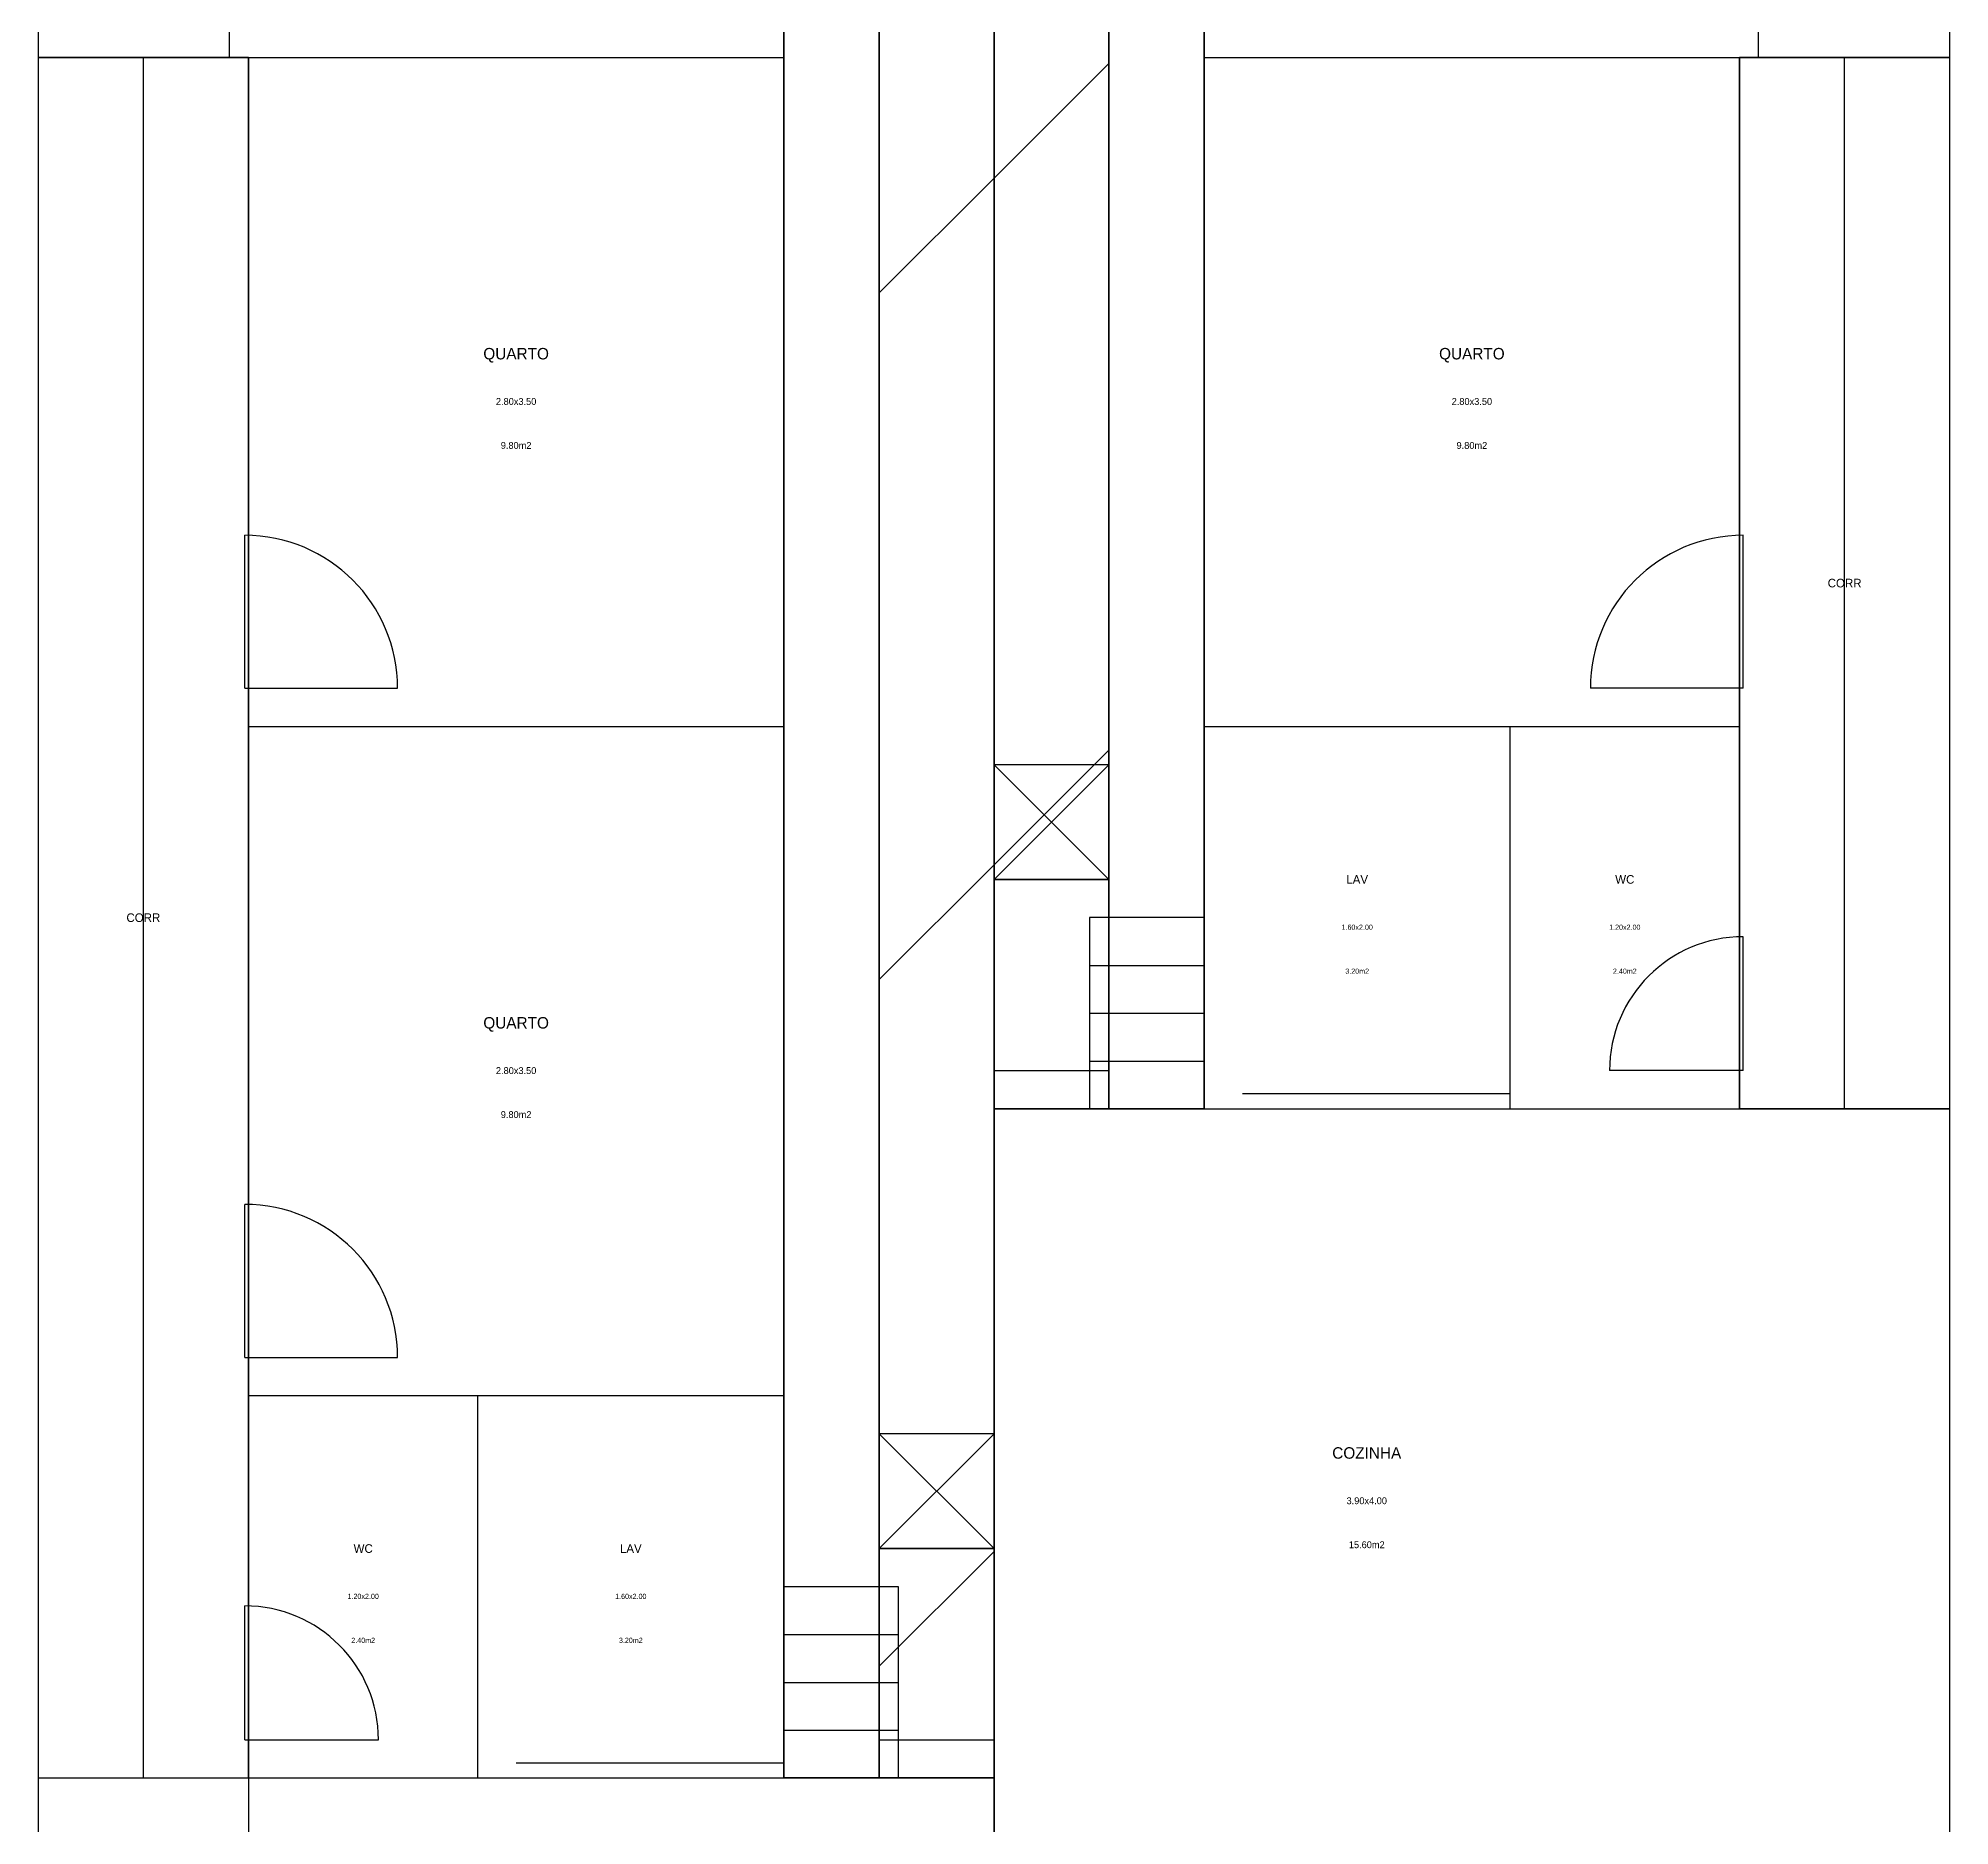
# Model space of a CAD drawing. Header units: millimetres. Extents: x 0 to 10000, y -796 to 26000.
# Drawn here: x 0 to 10000, y 10750 to 20100 of the extents above; entities that cross this region are included whole.
import ezdxf
from ezdxf.enums import TextEntityAlignment as Align

# ---------------------------------------------------------------- set-up
doc = ezdxf.new("R2010")
doc.units = ezdxf.units.MM
doc.linetypes.add('DASHED', pattern=[50, -50])
for name, color, linetype in [('BANCADA', 5, 'Continuous'), ('CALCADA', 252, 'Continuous'), ('CHURRASQ', 1, 'Continuous'), ('CORR_INT', 8, 'Continuous'), ('DIVISAS', 8, 'Continuous'), ('ESCADA', 8, 'Continuous'), ('HATCH_PERM', 152, 'Continuous'), ('JANELAS', 3, 'Continuous'), ('PAREDES', 7, 'Continuous'), ('PORTAS', 30, 'Continuous'), ('TEXTOS', 5, 'Continuous')]:
    doc.layers.add(name, color=color, linetype=linetype)

msp = doc.modelspace()

# ---------------------------------------------------------------- hatches: boundary and pattern name
at = {"layer": 'HATCH_PERM'}
h = msp.add_hatch(dxfattribs=at)
h.set_pattern_fill('ANSI31', scale=800)
h.paths.add_polyline_path([(4400, 11000), (5000, 11000), (5000, 24500), (4400, 24500)])
h = msp.add_hatch(dxfattribs=at)
h.set_pattern_fill('ANSI31', scale=800)
h.paths.add_polyline_path([(5000, 14500), (5600, 14500), (5600, 24500), (5000, 24500)])

# ---------------------------------------------------------------- linework, layer by layer
at = {"layer": 'BANCADA'}
for points in [[(5000, 14700), (5600, 14700), (5600, 15700), (5000, 15700)], [(4400, 11200), (5000, 11200), (5000, 12200), (4400, 12200)]]:
    msp.add_lwpolyline(points, close=True, dxfattribs=at)
at = {"layer": 'CALCADA'}
for points in [[(3900, 11000), (4400, 11000), (4400, 24500), (3900, 24500)], [(5600, 14500), (6100, 14500), (6100, 24500), (5600, 24500)]]:
    msp.add_lwpolyline(points, close=True, dxfattribs=at)
at = {"layer": 'CHURRASQ'}
for p, q in [((5000, 15700), (5600, 16300)), ((5000, 16300), (5600, 15700)), ((4400, 12200), (5000, 12800)), ((4400, 12800), (5000, 12200))]:
    msp.add_line(p, q, dxfattribs=at)
for points in [[(5000, 15700), (5600, 15700), (5600, 16300), (5000, 16300)], [(4400, 12200), (5000, 12200), (5000, 12800), (4400, 12800)]]:
    msp.add_lwpolyline(points, close=True, dxfattribs=at)
at = {"layer": 'CORR_INT', "linetype": 'DASHED'}
for p, q in [((550, 11000), (550, 20000)), ((9450, 14500), (9450, 20000))]:
    msp.add_line(p, q, dxfattribs=at)
at = {"layer": 'CORR_INT'}
for points in [[(0, 11000), (1100, 11000), (1100, 20000), (0, 20000)], [(8900, 14500), (10000, 14500), (10000, 20000), (8900, 20000)]]:
    msp.add_lwpolyline(points, close=True, dxfattribs=at)
at = {"layer": 'DIVISAS'}
msp.add_line((5000, 0), (5000, 26000), dxfattribs=at)
msp.add_lwpolyline([(0, 0), (10000, 0), (10000, 26000), (0, 26000)], close=True, dxfattribs=at)
at = {"layer": 'ESCADA'}
for p, q in [((5500, 15250), (6100, 15250)), ((5500, 15000), (6100, 15000)), ((5500, 14750), (6100, 14750)), ((3900, 11750), (4500, 11750)), ((3900, 11500), (4500, 11500)), ((3900, 11250), (4500, 11250))]:
    msp.add_line(p, q, dxfattribs=at)
for points in [[(5500, 14500), (6100, 14500), (6100, 15500), (5500, 15500)], [(3900, 11000), (4500, 11000), (4500, 12000), (3900, 12000)]]:
    msp.add_lwpolyline(points, close=True, dxfattribs=at)
at = {"layer": 'HATCH_PERM'}
for points in [[(4400, 11000), (5000, 11000), (5000, 24500), (4400, 24500)], [(5000, 14500), (5600, 14500), (5600, 24500), (5000, 24500)]]:
    msp.add_lwpolyline(points, close=True, dxfattribs=at)
at = {"layer": 'JANELAS'}
for p, q in [((3900, 17650), (3900, 18850)), ((6100, 17650), (6100, 18850)), ((6100, 15200), (6100, 15800)), ((3900, 14150), (3900, 15350)), ((3900, 11700), (3900, 12300))]:
    msp.add_line(p, q, dxfattribs=at)
at = {"layer": 'PAREDES'}
for p, q in [((1000, 20000), (1000, 21500)), ((9000, 20000), (9000, 21500)), ((1100, 20000), (3900, 20000)), ((6100, 20000), (8900, 20000)), ((1100, 16500), (3900, 16500)), ((6100, 16500), (8900, 16500)), ((7700, 14500), (7700, 16500)), ((5000, 14500), (8900, 14500)), ((1100, 13000), (3900, 13000)), ((2300, 11000), (2300, 13000)), ((1100, 11000), (5000, 11000))]:
    msp.add_line(p, q, dxfattribs=at)
for points in [[(0, 1000), (2000, 1000), (2000, 3000), (5000, 3000), (5000, 11000), (3900, 11000), (3900, 20000), (3900, 20000), (3900, 24500), (0, 24500), (0, 20000), (1100, 20000), (1100, 3000), (0, 3000)], [(5000, 1000), (7000, 1000), (7000, 6500), (10000, 6500), (10000, 14500), (8900, 14500), (8900, 20000), (10000, 20000), (10000, 24500), (6100, 24500), (6100, 20000), (6100, 20000), (6100, 14500), (5000, 14500), (5000, 6500), (5000, 6500)]]:
    msp.add_lwpolyline(points, close=True, dxfattribs=at)
at = {"layer": 'PORTAS'}
for p, q in [((1080, 16700), (1080, 17500)), ((8920, 16700), (8920, 17500)), ((1080, 16700), (1880, 16700)), ((8920, 16700), (8120, 16700)), ((8920, 14700), (8920, 15400)), ((8920, 14700), (8220, 14700)), ((6300, 14580), (7700, 14580)), ((6300, 14500), (7700, 14500)), ((1080, 13200), (1080, 14000)), ((1080, 13200), (1880, 13200)), ((1080, 11200), (1080, 11900)), ((1080, 11200), (1780, 11200)), ((2500, 11080), (3900, 11080)), ((2500, 11000), (3900, 11000))]:
    msp.add_line(p, q, dxfattribs=at)
for centre, radius, start, end in [((1080, 16700), 800, 0, 90), ((8920, 16700), 800, 90, 180), ((8920, 14700), 700, 90, 180), ((1080, 13200), 800, 0, 90), ((1080, 11200), 700, 0, 90)]:
    msp.add_arc(centre, radius, start, end, dxfattribs=at)

# ---------------------------------------------------------------- texts
at = {"layer": 'TEXTOS'}
for s, height, p in [('QUARTO', 60, (2500, 18450)), ('QUARTO', 60, (7500, 18450)), ('2.80x3.50', 36, (2500, 18200)), ('2.80x3.50', 36, (7500, 18200)), ('9.80m2', 36, (2500, 17970)), ('9.80m2', 36, (7500, 17970)), ('CORR', 45, (9450, 17250)), ('LAV', 45, (6900, 15700)), ('WC', 45, (8300, 15700)), ('CORR', 45, (550, 15500)), ('1.60x2.00', 27, (6900, 15450)), ('1.20x2.00', 27, (8300, 15450)), ('3.20m2', 27, (6900, 15220)), ('2.40m2', 27, (8300, 15220)), ('QUARTO', 60, (2500, 14950)), ('2.80x3.50', 36, (2500, 14700)), ('9.80m2', 36, (2500, 14470)), ('COZINHA', 60, (6950, 12700)), ('3.90x4.00', 36, (6950, 12450)), ('WC', 45, (1700, 12200)), ('LAV', 45, (3100, 12200)), ('15.60m2', 36, (6950, 12220)), ('1.20x2.00', 27, (1700, 11950)), ('1.60x2.00', 27, (3100, 11950)), ('2.40m2', 27, (1700, 11720)), ('3.20m2', 27, (3100, 11720))]:
    msp.add_text(s, height=height, dxfattribs=at).set_placement(p, align=Align.MIDDLE_CENTER)

doc.saveas('drawing.dxf')
